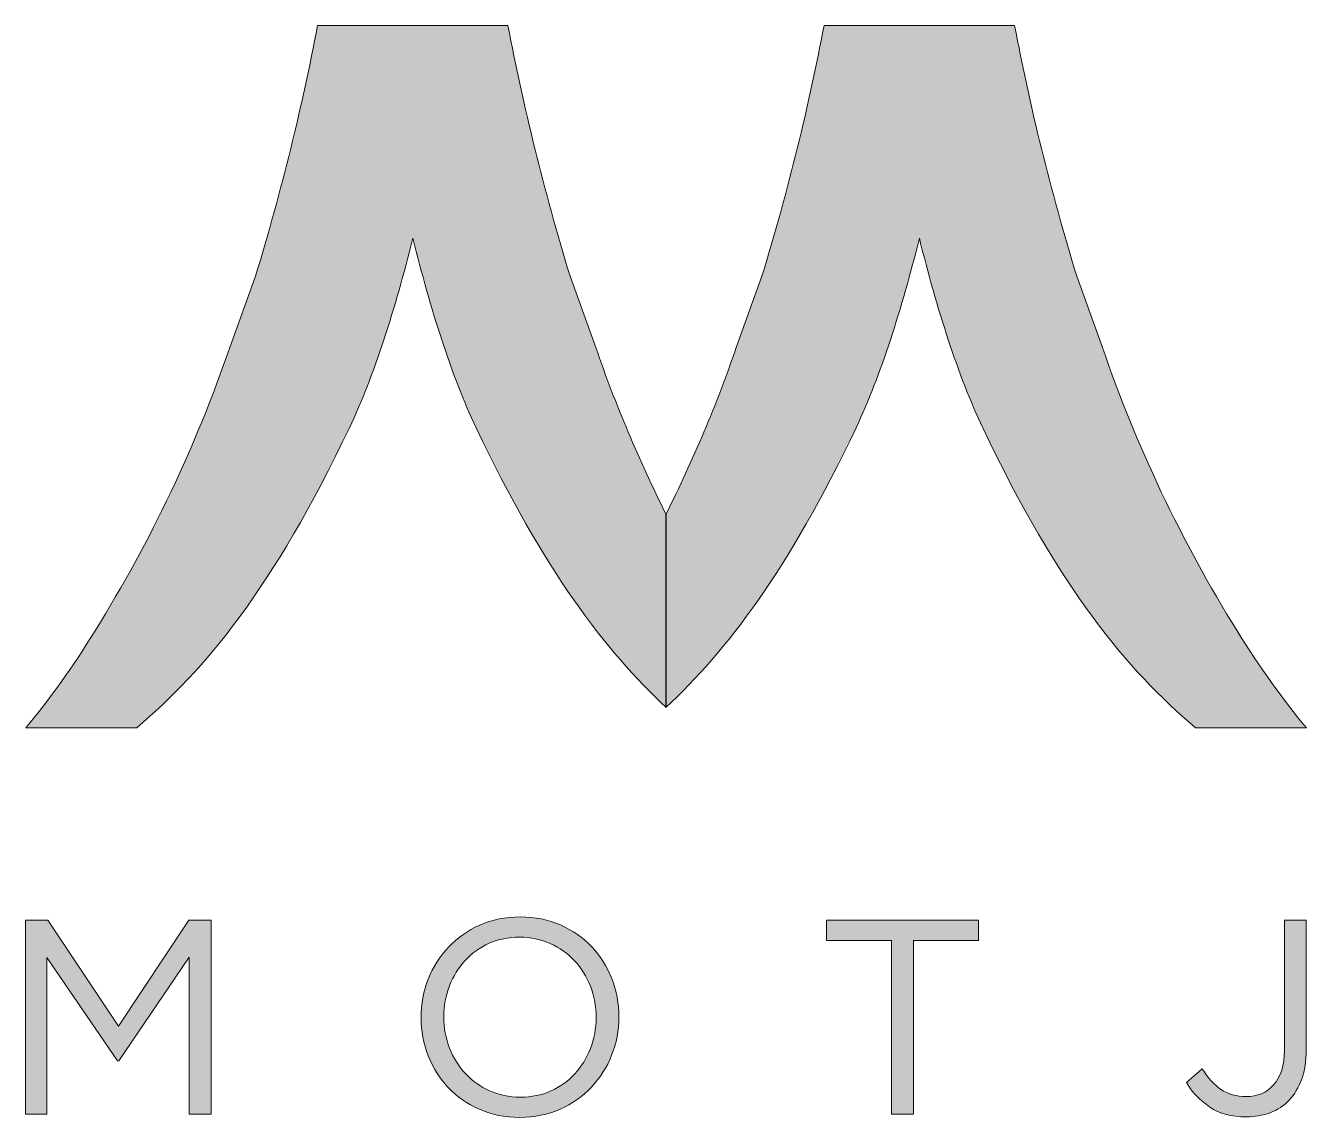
# Model space of a CAD drawing. Header units: inches. Extents: x 0.5 to 11.3, y 1.2 to 10.4.
import ezdxf

# ---------------------------------------------------------------- set-up
doc = ezdxf.new("R2010")
doc.units = ezdxf.units.IN
doc.header["$MEASUREMENT"] = 0
doc.layers.add('COLOR', color=7, linetype='Continuous', lineweight=0)

# ---------------------------------------------------------------- blocks, each defined once
blk = doc.blocks.new('Block_0')
at = {"layer": 'COLOR', "true_color": 0xbdd5e5, "transparency": 33554687}
h = blk.add_hatch(color=254, dxfattribs=at)
h.dxf.hatch_style = 2
edge = h.paths.add_edge_path()
edge.add_spline(control_points=[(5.112, 8.289), (4.889, 9.023), (4.716, 9.728), (4.587, 10.408), (4.587, 10.408), (2.978, 10.408), (2.978, 10.408), (2.849, 9.728), (2.676, 9.023), (2.453, 8.289), (2.453, 8.289), (2.235, 7.686), (2.235, 7.686), (1.951, 6.856), (1.572, 6.058), (1.098, 5.292), (0.906, 4.983), (0.711, 4.711), (0.512, 4.472), (0.512, 4.472), (1.449, 4.472), (1.449, 4.472), (2.028, 4.963), (2.602, 5.651), (3.247, 7.008), (3.458, 7.451), (3.635, 8.017), (3.783, 8.61), (3.93, 8.017), (4.108, 7.451), (4.318, 7.008), (4.892, 5.8), (5.41, 5.124), (5.924, 4.644), (5.924, 4.644), (5.924, 6.275), (5.924, 6.275), (5.696, 6.735), (5.495, 7.204), (5.33, 7.686), (5.33, 7.686), (5.112, 8.289), (5.112, 8.289), (5.112, 8.289), (5.112, 8.289), (5.112, 8.289)], knot_values=[0, 0, 0, 0, 1, 1, 1, 2, 2, 2, 3, 3, 3, 4, 4, 4, 5, 5, 5, 6, 6, 6, 7, 7, 7, 8, 8, 8, 9, 9, 9, 10, 10, 10, 11, 11, 11, 12, 12, 12, 13, 13, 13, 14, 14, 14, 15, 15, 15, 15], degree=3, periodic=0)
at = {"layer": 'COLOR', "true_color": 0x003057, "transparency": 33554687}
h = blk.add_hatch(color=148, dxfattribs=at)
h.dxf.hatch_style = 2
edge = h.paths.add_edge_path()
edge.add_spline(control_points=[(10.749, 5.292), (10.275, 6.058), (9.896, 6.856), (9.612, 7.686), (9.612, 7.686), (9.394, 8.289), (9.394, 8.289), (9.171, 9.023), (8.998, 9.728), (8.869, 10.408), (8.869, 10.408), (7.259, 10.408), (7.259, 10.408), (7.13, 9.728), (6.957, 9.023), (6.734, 8.289), (6.734, 8.289), (6.516, 7.686), (6.516, 7.686), (6.352, 7.204), (6.151, 6.735), (5.922, 6.275), (5.922, 6.275), (5.922, 4.644), (5.922, 4.644), (6.437, 5.124), (6.955, 5.8), (7.529, 7.008), (7.739, 7.451), (7.917, 8.017), (8.064, 8.61), (8.212, 8.017), (8.389, 7.451), (8.6, 7.008), (9.245, 5.651), (9.819, 4.963), (10.398, 4.472), (10.398, 4.472), (11.335, 4.472), (11.335, 4.472), (11.136, 4.711), (10.941, 4.983), (10.749, 5.292), (10.749, 5.292), (10.749, 5.292), (10.749, 5.292)], knot_values=[0, 0, 0, 0, 1, 1, 1, 2, 2, 2, 3, 3, 3, 4, 4, 4, 5, 5, 5, 6, 6, 6, 7, 7, 7, 8, 8, 8, 9, 9, 9, 10, 10, 10, 11, 11, 11, 12, 12, 12, 13, 13, 13, 14, 14, 14, 15, 15, 15, 15], degree=3, periodic=0)
h = blk.add_hatch(color=148, dxfattribs=at)
h.dxf.hatch_style = 2
edge = h.paths.add_edge_path()
edge.add_spline(control_points=[(1.297, 1.656), (1.297, 1.656), (1.287, 1.656), (1.287, 1.656), (1.287, 1.656), (0.69, 2.531), (0.69, 2.531), (0.69, 2.531), (0.69, 1.207), (0.69, 1.207), (0.69, 1.207), (0.51, 1.207), (0.51, 1.207), (0.51, 1.207), (0.51, 2.845), (0.51, 2.845), (0.51, 2.845), (0.697, 2.845), (0.697, 2.845), (0.697, 2.845), (1.294, 1.951), (1.294, 1.951), (1.294, 1.951), (1.891, 2.845), (1.891, 2.845), (1.891, 2.845), (2.078, 2.845), (2.078, 2.845), (2.078, 2.845), (2.078, 1.207), (2.078, 1.207), (2.078, 1.207), (1.893, 1.207), (1.893, 1.207), (1.893, 1.207), (1.893, 2.534), (1.893, 2.534), (1.893, 2.534), (1.297, 1.656), (1.297, 1.656), (1.297, 1.656), (1.297, 1.656), (1.297, 1.656)], knot_values=[0, 0, 0, 0, 1, 1, 1, 2, 2, 2, 3, 3, 3, 4, 4, 4, 5, 5, 5, 6, 6, 6, 7, 7, 7, 8, 8, 8, 9, 9, 9, 10, 10, 10, 11, 11, 11, 12, 12, 12, 13, 13, 13, 14, 14, 14, 14], degree=3, periodic=0)
h = blk.add_hatch(color=148, dxfattribs=at)
h.dxf.hatch_style = 2
edge = h.paths.add_edge_path()
edge.add_spline(control_points=[(5.284, 2.288), (5.252, 2.371), (5.207, 2.442), (5.15, 2.503), (5.092, 2.564), (5.024, 2.612), (4.945, 2.648), (4.866, 2.684), (4.78, 2.702), (4.686, 2.702), (4.593, 2.702), (4.506, 2.685), (4.428, 2.65), (4.349, 2.614), (4.281, 2.567), (4.225, 2.506), (4.169, 2.445), (4.125, 2.373), (4.093, 2.292), (4.061, 2.21), (4.045, 2.122), (4.045, 2.028), (4.045, 1.935), (4.061, 1.847), (4.093, 1.764), (4.125, 1.681), (4.17, 1.609), (4.228, 1.549), (4.285, 1.488), (4.354, 1.439), (4.432, 1.403), (4.511, 1.368), (4.597, 1.35), (4.691, 1.35), (4.785, 1.35), (4.871, 1.367), (4.95, 1.402), (5.028, 1.437), (5.096, 1.485), (5.152, 1.546), (5.208, 1.607), (5.252, 1.678), (5.284, 1.76), (5.316, 1.842), (5.332, 1.93), (5.332, 2.023), (5.332, 2.117), (5.316, 2.205), (5.284, 2.288)], knot_values=[0, 0, 0, 0, 1, 1, 1, 2, 2, 2, 3, 3, 3, 4, 4, 4, 5, 5, 5, 6, 6, 6, 7, 7, 7, 8, 8, 8, 9, 9, 9, 10, 10, 10, 11, 11, 11, 12, 12, 12, 13, 13, 13, 14, 14, 14, 15, 15, 15, 16, 16, 16, 16], degree=3, periodic=0)
edge = h.paths.add_edge_path()
edge.add_spline(control_points=[(5.463, 1.704), (5.423, 1.602), (5.366, 1.512), (5.292, 1.434), (5.219, 1.356), (5.131, 1.294), (5.028, 1.248), (4.925, 1.202), (4.811, 1.179), (4.686, 1.179), (4.561, 1.179), (4.448, 1.201), (4.346, 1.247), (4.243, 1.292), (4.156, 1.353), (4.083, 1.43), (4.009, 1.507), (3.953, 1.597), (3.913, 1.699), (3.873, 1.802), (3.853, 1.91), (3.853, 2.024), (3.853, 2.138), (3.873, 2.246), (3.914, 2.348), (3.954, 2.45), (4.011, 2.54), (4.085, 2.618), (4.158, 2.696), (4.246, 2.758), (4.349, 2.804), (4.452, 2.85), (4.566, 2.873), (4.691, 2.873), (4.816, 2.873), (4.929, 2.85), (5.031, 2.805), (5.134, 2.76), (5.221, 2.699), (5.295, 2.621), (5.368, 2.544), (5.425, 2.454), (5.464, 2.352), (5.504, 2.25), (5.524, 2.142), (5.524, 2.028), (5.524, 1.914), (5.504, 1.806), (5.463, 1.704), (5.463, 1.704), (5.463, 1.704), (5.463, 1.704)], knot_values=[0, 0, 0, 0, 1, 1, 1, 2, 2, 2, 3, 3, 3, 4, 4, 4, 5, 5, 5, 6, 6, 6, 7, 7, 7, 8, 8, 8, 9, 9, 9, 10, 10, 10, 11, 11, 11, 12, 12, 12, 13, 13, 13, 14, 14, 14, 15, 15, 15, 16, 16, 16, 17, 17, 17, 17], degree=3, periodic=0)
h = blk.add_hatch(color=148, dxfattribs=at)
h.dxf.hatch_style = 2
edge = h.paths.add_edge_path()
edge.add_spline(control_points=[(8.015, 1.207), (8.015, 1.207), (7.83, 1.207), (7.83, 1.207), (7.83, 1.207), (7.83, 2.674), (7.83, 2.674), (7.83, 2.674), (7.28, 2.674), (7.28, 2.674), (7.28, 2.674), (7.28, 2.845), (7.28, 2.845), (7.28, 2.845), (8.565, 2.845), (8.565, 2.845), (8.565, 2.845), (8.565, 2.674), (8.565, 2.674), (8.565, 2.674), (8.015, 2.674), (8.015, 2.674), (8.015, 2.674), (8.015, 1.207), (8.015, 1.207), (8.015, 1.207), (8.015, 1.207), (8.015, 1.207)], knot_values=[0, 0, 0, 0, 1, 1, 1, 2, 2, 2, 3, 3, 3, 4, 4, 4, 5, 5, 5, 6, 6, 6, 7, 7, 7, 8, 8, 8, 9, 9, 9, 9], degree=3, periodic=0)
h = blk.add_hatch(color=148, dxfattribs=at)
h.dxf.hatch_style = 2
edge = h.paths.add_edge_path()
edge.add_spline(control_points=[(11.296, 1.503), (11.27, 1.432), (11.235, 1.373), (11.191, 1.325), (11.146, 1.277), (11.092, 1.242), (11.03, 1.218), (10.967, 1.195), (10.899, 1.183), (10.826, 1.183), (10.703, 1.183), (10.601, 1.21), (10.52, 1.265), (10.438, 1.32), (10.372, 1.389), (10.321, 1.473), (10.321, 1.473), (10.454, 1.588), (10.454, 1.588), (10.504, 1.512), (10.557, 1.454), (10.614, 1.414), (10.671, 1.374), (10.743, 1.354), (10.828, 1.354), (10.921, 1.354), (10.997, 1.387), (11.058, 1.454), (11.119, 1.52), (11.149, 1.618), (11.149, 1.747), (11.149, 1.747), (11.149, 2.845), (11.149, 2.845), (11.149, 2.845), (11.334, 2.845), (11.334, 2.845), (11.334, 2.845), (11.334, 1.75), (11.334, 1.75), (11.334, 1.656), (11.321, 1.574), (11.296, 1.503), (11.296, 1.503), (11.296, 1.503), (11.296, 1.503)], knot_values=[0, 0, 0, 0, 1, 1, 1, 2, 2, 2, 3, 3, 3, 4, 4, 4, 5, 5, 5, 6, 6, 6, 7, 7, 7, 8, 8, 8, 9, 9, 9, 10, 10, 10, 11, 11, 11, 12, 12, 12, 13, 13, 13, 14, 14, 14, 15, 15, 15, 15], degree=3, periodic=0)
at = {"layer": 'COLOR'}
for points, knots in [([(5.112, 8.289), (4.889, 9.023), (4.716, 9.728), (4.587, 10.408), (4.587, 10.408), (2.978, 10.408), (2.978, 10.408), (2.849, 9.728), (2.676, 9.023), (2.453, 8.289), (2.453, 8.289), (2.235, 7.686), (2.235, 7.686), (1.951, 6.856), (1.572, 6.058), (1.098, 5.292), (0.906, 4.983), (0.711, 4.711), (0.512, 4.472), (0.512, 4.472), (1.449, 4.472), (1.449, 4.472), (2.028, 4.963), (2.602, 5.651), (3.247, 7.008), (3.458, 7.451), (3.635, 8.017), (3.783, 8.61), (3.93, 8.017), (4.108, 7.451), (4.318, 7.008), (4.892, 5.8), (5.41, 5.124), (5.924, 4.644), (5.924, 4.644), (5.924, 6.275), (5.924, 6.275), (5.696, 6.735), (5.495, 7.204), (5.33, 7.686), (5.33, 7.686), (5.112, 8.289), (5.112, 8.289), (5.112, 8.289), (5.112, 8.289), (5.112, 8.289)], [0, 0, 0, 0, 1, 1, 1, 2, 2, 2, 3, 3, 3, 4, 4, 4, 5, 5, 5, 6, 6, 6, 7, 7, 7, 8, 8, 8, 9, 9, 9, 10, 10, 10, 11, 11, 11, 12, 12, 12, 13, 13, 13, 14, 14, 14, 15, 15, 15, 15]), ([(10.749, 5.292), (10.275, 6.058), (9.896, 6.856), (9.612, 7.686), (9.612, 7.686), (9.394, 8.289), (9.394, 8.289), (9.171, 9.023), (8.998, 9.728), (8.869, 10.408), (8.869, 10.408), (7.259, 10.408), (7.259, 10.408), (7.13, 9.728), (6.957, 9.023), (6.734, 8.289), (6.734, 8.289), (6.516, 7.686), (6.516, 7.686), (6.352, 7.204), (6.151, 6.735), (5.922, 6.275), (5.922, 6.275), (5.922, 4.644), (5.922, 4.644), (6.437, 5.124), (6.955, 5.8), (7.529, 7.008), (7.739, 7.451), (7.917, 8.017), (8.064, 8.61), (8.212, 8.017), (8.389, 7.451), (8.6, 7.008), (9.245, 5.651), (9.819, 4.963), (10.398, 4.472), (10.398, 4.472), (11.335, 4.472), (11.335, 4.472), (11.136, 4.711), (10.941, 4.983), (10.749, 5.292), (10.749, 5.292), (10.749, 5.292), (10.749, 5.292)], [0, 0, 0, 0, 1, 1, 1, 2, 2, 2, 3, 3, 3, 4, 4, 4, 5, 5, 5, 6, 6, 6, 7, 7, 7, 8, 8, 8, 9, 9, 9, 10, 10, 10, 11, 11, 11, 12, 12, 12, 13, 13, 13, 14, 14, 14, 15, 15, 15, 15]), ([(1.297, 1.656), (1.297, 1.656), (1.287, 1.656), (1.287, 1.656), (1.287, 1.656), (0.69, 2.531), (0.69, 2.531), (0.69, 2.531), (0.69, 1.207), (0.69, 1.207), (0.69, 1.207), (0.51, 1.207), (0.51, 1.207), (0.51, 1.207), (0.51, 2.845), (0.51, 2.845), (0.51, 2.845), (0.697, 2.845), (0.697, 2.845), (0.697, 2.845), (1.294, 1.951), (1.294, 1.951), (1.294, 1.951), (1.891, 2.845), (1.891, 2.845), (1.891, 2.845), (2.078, 2.845), (2.078, 2.845), (2.078, 2.845), (2.078, 1.207), (2.078, 1.207), (2.078, 1.207), (1.893, 1.207), (1.893, 1.207), (1.893, 1.207), (1.893, 2.534), (1.893, 2.534), (1.893, 2.534), (1.297, 1.656), (1.297, 1.656), (1.297, 1.656), (1.297, 1.656), (1.297, 1.656)], [0, 0, 0, 0, 1, 1, 1, 2, 2, 2, 3, 3, 3, 4, 4, 4, 5, 5, 5, 6, 6, 6, 7, 7, 7, 8, 8, 8, 9, 9, 9, 10, 10, 10, 11, 11, 11, 12, 12, 12, 13, 13, 13, 14, 14, 14, 14]), ([(5.463, 1.704), (5.423, 1.602), (5.366, 1.512), (5.292, 1.434), (5.219, 1.356), (5.131, 1.294), (5.028, 1.248), (4.925, 1.202), (4.811, 1.179), (4.686, 1.179), (4.561, 1.179), (4.448, 1.201), (4.346, 1.247), (4.243, 1.292), (4.156, 1.353), (4.083, 1.43), (4.009, 1.507), (3.953, 1.597), (3.913, 1.699), (3.873, 1.802), (3.853, 1.91), (3.853, 2.024), (3.853, 2.138), (3.873, 2.246), (3.914, 2.348), (3.954, 2.45), (4.011, 2.54), (4.085, 2.618), (4.158, 2.696), (4.246, 2.758), (4.349, 2.804), (4.452, 2.85), (4.566, 2.873), (4.691, 2.873), (4.816, 2.873), (4.929, 2.85), (5.031, 2.805), (5.134, 2.76), (5.221, 2.699), (5.295, 2.621), (5.368, 2.544), (5.425, 2.454), (5.464, 2.352), (5.504, 2.25), (5.524, 2.142), (5.524, 2.028), (5.524, 1.914), (5.504, 1.806), (5.463, 1.704), (5.463, 1.704), (5.463, 1.704), (5.463, 1.704)], [0, 0, 0, 0, 1, 1, 1, 2, 2, 2, 3, 3, 3, 4, 4, 4, 5, 5, 5, 6, 6, 6, 7, 7, 7, 8, 8, 8, 9, 9, 9, 10, 10, 10, 11, 11, 11, 12, 12, 12, 13, 13, 13, 14, 14, 14, 15, 15, 15, 16, 16, 16, 17, 17, 17, 17]), ([(8.015, 1.207), (8.015, 1.207), (7.83, 1.207), (7.83, 1.207), (7.83, 1.207), (7.83, 2.674), (7.83, 2.674), (7.83, 2.674), (7.28, 2.674), (7.28, 2.674), (7.28, 2.674), (7.28, 2.845), (7.28, 2.845), (7.28, 2.845), (8.565, 2.845), (8.565, 2.845), (8.565, 2.845), (8.565, 2.674), (8.565, 2.674), (8.565, 2.674), (8.015, 2.674), (8.015, 2.674), (8.015, 2.674), (8.015, 1.207), (8.015, 1.207), (8.015, 1.207), (8.015, 1.207), (8.015, 1.207)], [0, 0, 0, 0, 1, 1, 1, 2, 2, 2, 3, 3, 3, 4, 4, 4, 5, 5, 5, 6, 6, 6, 7, 7, 7, 8, 8, 8, 9, 9, 9, 9]), ([(11.296, 1.503), (11.27, 1.432), (11.235, 1.373), (11.191, 1.325), (11.146, 1.277), (11.092, 1.242), (11.03, 1.218), (10.967, 1.195), (10.899, 1.183), (10.826, 1.183), (10.703, 1.183), (10.601, 1.21), (10.52, 1.265), (10.438, 1.32), (10.372, 1.389), (10.321, 1.473), (10.321, 1.473), (10.454, 1.588), (10.454, 1.588), (10.504, 1.512), (10.557, 1.454), (10.614, 1.414), (10.671, 1.374), (10.743, 1.354), (10.828, 1.354), (10.921, 1.354), (10.997, 1.387), (11.058, 1.454), (11.119, 1.52), (11.149, 1.618), (11.149, 1.747), (11.149, 1.747), (11.149, 2.845), (11.149, 2.845), (11.149, 2.845), (11.334, 2.845), (11.334, 2.845), (11.334, 2.845), (11.334, 1.75), (11.334, 1.75), (11.334, 1.656), (11.321, 1.574), (11.296, 1.503), (11.296, 1.503), (11.296, 1.503), (11.296, 1.503)], [0, 0, 0, 0, 1, 1, 1, 2, 2, 2, 3, 3, 3, 4, 4, 4, 5, 5, 5, 6, 6, 6, 7, 7, 7, 8, 8, 8, 9, 9, 9, 10, 10, 10, 11, 11, 11, 12, 12, 12, 13, 13, 13, 14, 14, 14, 15, 15, 15, 15]), ([(5.284, 2.288), (5.252, 2.371), (5.207, 2.442), (5.15, 2.503), (5.092, 2.564), (5.024, 2.612), (4.945, 2.648), (4.866, 2.684), (4.78, 2.702), (4.686, 2.702), (4.593, 2.702), (4.506, 2.685), (4.428, 2.65), (4.349, 2.614), (4.281, 2.567), (4.225, 2.506), (4.169, 2.445), (4.125, 2.373), (4.093, 2.292), (4.061, 2.21), (4.045, 2.122), (4.045, 2.028), (4.045, 1.935), (4.061, 1.847), (4.093, 1.764), (4.125, 1.681), (4.17, 1.609), (4.228, 1.549), (4.285, 1.488), (4.354, 1.439), (4.432, 1.403), (4.511, 1.368), (4.597, 1.35), (4.691, 1.35), (4.785, 1.35), (4.871, 1.367), (4.95, 1.402), (5.028, 1.437), (5.096, 1.485), (5.152, 1.546), (5.208, 1.607), (5.252, 1.678), (5.284, 1.76), (5.316, 1.842), (5.332, 1.93), (5.332, 2.023), (5.332, 2.117), (5.316, 2.205), (5.284, 2.288)], [0, 0, 0, 0, 1, 1, 1, 2, 2, 2, 3, 3, 3, 4, 4, 4, 5, 5, 5, 6, 6, 6, 7, 7, 7, 8, 8, 8, 9, 9, 9, 10, 10, 10, 11, 11, 11, 12, 12, 12, 13, 13, 13, 14, 14, 14, 15, 15, 15, 16, 16, 16, 16])]:
    blk.add_open_spline(points, degree=3, knots=knots, dxfattribs=at)

msp = doc.modelspace()

# ---------------------------------------------------------------- block references
at = {"layer": 'COLOR'}
msp.add_blockref('Block_0', (0, 0), dxfattribs=at)

doc.saveas('drawing.dxf')
